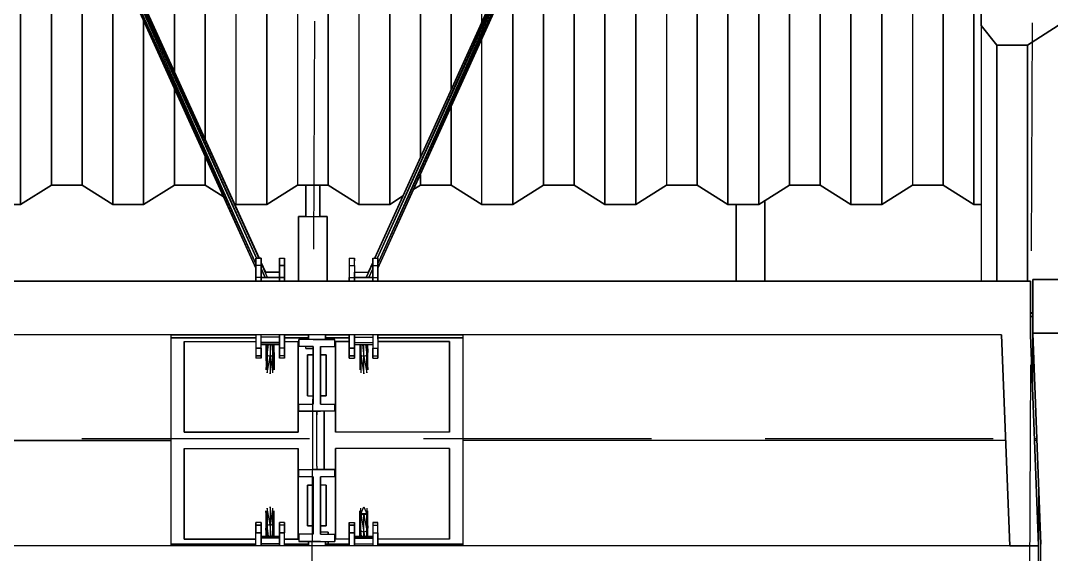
# Model space of a CAD drawing. Header units: millimetres. Extents: x -4997 to -4876, y -8737 to -8661.
# Drawn here: x -4928.97 to -4926.097, y -8701.346 to -8699.859 of the extents above; entities that cross this region are included whole.
import ezdxf

# ---------------------------------------------------------------- set-up
doc = ezdxf.new("R2010")
doc.units = ezdxf.units.MM
doc.header["$LTSCALE"] = 0.1
doc.linetypes.add('HIDDEN', pattern=[9.525, 6.35, -3.175])
for name, color, linetype in [('cobertura nova', 4, 'Continuous'), ('hachuras cobertura', 251, 'Continuous'), ('imagem', 7, 'Continuous'), ('layout cobertura', 251, 'Continuous')]:
    doc.layers.add(name, color=color, linetype=linetype)
picture_1 = doc.add_image_def('image1.jpg', size_in_pixel=(1920, 1080))

msp = doc.modelspace()

# ---------------------------------------------------------------- linework, layer by layer
at = {"layer": 'cobertura nova'}
for p, q in [((-4928.9194, -8699.2173), (-4928.3143, -8700.5496)), ((-4928.9137, -8699.2173), (-4928.3143, -8700.5491)), ((-4928.9136, -8699.2173), (-4928.3143, -8700.5377)), ((-4928.9048, -8699.2173), (-4928.3143, -8700.5367)), ((-4928.313, -8700.5211), (-4928.9046, -8699.2173)), ((-4928.8978, -8699.2173), (-4928.3126, -8700.5211)), ((-4928.3059, -8700.5211), (-4928.8977, -8699.2173)), ((-4928.3059, -8700.5211), (-4928.8969, -8699.2173)), ((-4928.3047, -8700.5211), (-4928.8969, -8699.2173)), ((-4927.3916, -8699.2173), (-4927.9838, -8700.5211)), ((-4927.3916, -8699.2173), (-4927.9827, -8700.5211)), ((-4927.9826, -8700.5211), (-4927.3908, -8699.2173)), ((-4927.3907, -8699.2173), (-4927.976, -8700.5211)), ((-4927.9756, -8700.5211), (-4927.3839, -8699.2173)), ((-4927.9743, -8700.5367), (-4927.3838, -8699.2173)), ((-4927.9743, -8700.5377), (-4927.3749, -8699.2173)), ((-4927.9743, -8700.5491), (-4927.3748, -8699.2173)), ((-4927.9743, -8700.5496), (-4927.3691, -8699.2173)), ((-4926.2926, -8699.8033), (-4926.2927, -8699.873)), ((-4926.2927, -8699.873), (-4926.2926, -8699.8034)), ((-4926.2493, -8699.9274), (-4926.2927, -8699.873)), ((-4926.2927, -8699.873), (-4926.2927, -8700.5846)), ((-4926.2927, -8699.873), (-4926.2493, -8699.9274)), ((-4926.0778, -8699.873), (-4926.1635, -8699.9274)), ((-4926.1635, -8699.9274), (-4926.0778, -8699.873)), ((-4926.1635, -8699.9274), (-4926.2493, -8699.9274)), ((-4926.2493, -8699.9274), (-4926.2493, -8699.9274)), ((-4926.2493, -8699.9274), (-4926.1635, -8699.9274)), ((-4926.1635, -8699.9274), (-4926.1635, -8699.9274)), ((-4928.4558, -8700.2381), (-4928.4558, -8700.3177)), ((-4927.8558, -8700.2887), (-4927.8558, -8700.3177)), ((-4928.9701, -8700.371), (-4928.8843, -8700.3177)), ((-4928.8843, -8700.3177), (-4928.9701, -8700.371)), ((-4928.8843, -8700.3177), (-4928.7986, -8700.3177)), ((-4928.8843, -8700.3177), (-4928.8843, -8700.3177)), ((-4928.7986, -8700.3177), (-4928.8843, -8700.3177)), ((-4928.7986, -8700.3177), (-4928.7129, -8700.371)), ((-4928.7986, -8700.3177), (-4928.7986, -8700.3177)), ((-4928.7129, -8700.371), (-4928.7986, -8700.3177)), ((-4928.6272, -8700.371), (-4928.5415, -8700.3177)), ((-4928.5415, -8700.3177), (-4928.6272, -8700.371)), ((-4928.5415, -8700.3177), (-4928.4558, -8700.3177)), ((-4928.5415, -8700.3177), (-4928.5415, -8700.3177)), ((-4928.4558, -8700.3177), (-4928.5415, -8700.3177)), ((-4928.4558, -8700.3177), (-4928.4054, -8700.349)), ((-4928.4558, -8700.3177), (-4928.4558, -8700.3177)), ((-4928.4054, -8700.349), (-4928.4558, -8700.3177)), ((-4928.2843, -8700.371), (-4928.1986, -8700.3177)), ((-4928.1986, -8700.3177), (-4928.2843, -8700.371)), ((-4928.1986, -8700.3177), (-4928.1129, -8700.3177)), ((-4928.1129, -8700.3177), (-4928.1986, -8700.3177)), ((-4928.1755, -8700.4046), (-4928.1755, -8700.3177)), ((-4928.1755, -8700.3177), (-4928.1755, -8700.4046)), ((-4928.136, -8700.4046), (-4928.136, -8700.3177)), ((-4928.136, -8700.3177), (-4928.136, -8700.4046)), ((-4928.136, -8700.4046), (-4928.136, -8700.3177)), ((-4928.1129, -8700.3177), (-4928.0272, -8700.371)), ((-4928.1129, -8700.3177), (-4928.1129, -8700.3177)), ((-4928.0272, -8700.371), (-4928.1129, -8700.3177)), ((-4927.8741, -8700.329), (-4927.8558, -8700.3177)), ((-4927.8558, -8700.3177), (-4927.8741, -8700.3291)), ((-4927.8558, -8700.3177), (-4927.7701, -8700.3177)), ((-4927.8558, -8700.3177), (-4927.8558, -8700.3177)), ((-4927.7701, -8700.3177), (-4927.8558, -8700.3177)), ((-4927.7701, -8700.3177), (-4927.6843, -8700.371)), ((-4927.7701, -8700.3177), (-4927.7701, -8700.3177)), ((-4927.6843, -8700.371), (-4927.7701, -8700.3177)), ((-4927.5986, -8700.371), (-4927.5129, -8700.3177)), ((-4927.5129, -8700.3177), (-4927.5986, -8700.371)), ((-4927.5129, -8700.3177), (-4927.4272, -8700.3177)), ((-4927.5129, -8700.3177), (-4927.5129, -8700.3177)), ((-4927.4272, -8700.3177), (-4927.5129, -8700.3177)), ((-4927.4272, -8700.3177), (-4927.3415, -8700.371)), ((-4927.4272, -8700.3177), (-4927.4272, -8700.3177)), ((-4927.3415, -8700.371), (-4927.4272, -8700.3177)), ((-4927.2558, -8700.371), (-4927.17, -8700.3177)), ((-4927.17, -8700.3177), (-4927.2558, -8700.371)), ((-4927.17, -8700.3177), (-4927.0843, -8700.3177)), ((-4927.0843, -8700.3177), (-4927.17, -8700.3177)), ((-4927.0843, -8700.3177), (-4926.9986, -8700.371)), ((-4927.0843, -8700.3177), (-4927.0843, -8700.3177)), ((-4926.9986, -8700.371), (-4927.0843, -8700.3177)), ((-4926.9129, -8700.371), (-4926.8272, -8700.3177)), ((-4926.8272, -8700.3177), (-4926.9129, -8700.371)), ((-4926.8272, -8700.3177), (-4926.7415, -8700.3177)), ((-4926.8272, -8700.3177), (-4926.8272, -8700.3177)), ((-4926.7415, -8700.3177), (-4926.8272, -8700.3177)), ((-4926.7415, -8700.3177), (-4926.6558, -8700.371)), ((-4926.7415, -8700.3177), (-4926.7415, -8700.3177)), ((-4926.6558, -8700.371), (-4926.7415, -8700.3177)), ((-4926.57, -8700.371), (-4926.4843, -8700.3177)), ((-4926.4843, -8700.3177), (-4926.57, -8700.371)), ((-4926.4843, -8700.3177), (-4926.3986, -8700.3177)), ((-4926.3986, -8700.3177), (-4926.4843, -8700.3177)), ((-4926.3986, -8700.3177), (-4926.3129, -8700.371)), ((-4926.3986, -8700.3177), (-4926.3986, -8700.3177)), ((-4926.3129, -8700.371), (-4926.3986, -8700.3177)), ((-4927.9415, -8700.371), (-4927.9054, -8700.3485)), ((-4927.9054, -8700.3485), (-4927.9415, -8700.371)), ((-4926.8958, -8700.3603), (-4926.8958, -8700.5846)), ((-4926.8958, -8700.5846), (-4926.8958, -8700.3603)), ((-4929.0558, -8700.371), (-4928.9701, -8700.371)), ((-4928.9701, -8700.371), (-4929.0558, -8700.371)), ((-4928.9701, -8700.371), (-4928.9701, -8700.371)), ((-4928.7129, -8700.371), (-4928.6272, -8700.371)), ((-4928.7129, -8700.371), (-4928.7129, -8700.371)), ((-4928.6272, -8700.371), (-4928.7129, -8700.371)), ((-4928.6272, -8700.371), (-4928.6272, -8700.371)), ((-4928.3741, -8700.3685), (-4928.3701, -8700.371)), ((-4928.3701, -8700.371), (-4928.3741, -8700.3685)), ((-4928.3701, -8700.371), (-4928.2843, -8700.371)), ((-4928.2843, -8700.371), (-4928.3701, -8700.371)), ((-4928.2843, -8700.371), (-4928.2843, -8700.371)), ((-4928.0272, -8700.371), (-4927.9415, -8700.371)), ((-4927.9415, -8700.371), (-4928.0272, -8700.371)), ((-4927.9415, -8700.371), (-4927.9415, -8700.371)), ((-4927.6843, -8700.371), (-4927.5986, -8700.371)), ((-4927.5986, -8700.371), (-4927.6843, -8700.371)), ((-4927.5986, -8700.371), (-4927.5986, -8700.371)), ((-4927.3415, -8700.371), (-4927.2558, -8700.371)), ((-4927.3415, -8700.371), (-4927.3415, -8700.371)), ((-4927.2558, -8700.371), (-4927.3415, -8700.371)), ((-4927.2558, -8700.371), (-4927.2558, -8700.371)), ((-4926.9986, -8700.371), (-4926.9129, -8700.371)), ((-4926.9986, -8700.371), (-4926.9986, -8700.371)), ((-4926.9129, -8700.371), (-4926.9986, -8700.371)), ((-4926.9758, -8700.5846), (-4926.9758, -8700.371)), ((-4926.9758, -8700.371), (-4926.9758, -8700.5846)), ((-4926.9129, -8700.371), (-4926.9129, -8700.371)), ((-4926.6558, -8700.371), (-4926.57, -8700.371)), ((-4926.6558, -8700.371), (-4926.6558, -8700.371)), ((-4926.57, -8700.371), (-4926.6558, -8700.371)), ((-4926.57, -8700.371), (-4926.57, -8700.371)), ((-4926.3129, -8700.371), (-4926.2927, -8700.371)), ((-4926.3129, -8700.371), (-4926.3129, -8700.371)), ((-4926.2927, -8700.371), (-4926.3129, -8700.371)), ((-4928.1958, -8700.5846), (-4928.1958, -8700.4046)), ((-4928.1958, -8700.4046), (-4928.1158, -8700.4046)), ((-4928.1755, -8700.4046), (-4928.1958, -8700.4046)), ((-4928.1958, -8700.5846), (-4928.1958, -8700.4046)), ((-4928.1958, -8700.4046), (-4928.1958, -8700.5846)), ((-4928.1158, -8700.4046), (-4928.136, -8700.4046)), ((-4928.1158, -8700.4046), (-4928.1158, -8700.5846)), ((-4928.1158, -8700.4046), (-4928.1158, -8700.5846)), ((-4928.1158, -8700.5846), (-4928.1158, -8700.4046)), ((-4928.3143, -8700.5211), (-4928.3143, -8700.5412)), ((-4928.3143, -8700.5412), (-4928.3143, -8700.5211)), ((-4928.3143, -8700.5211), (-4928.2998, -8700.5211)), ((-4928.2998, -8700.5211), (-4928.3143, -8700.5211)), ((-4928.2998, -8700.5211), (-4928.2998, -8700.5412)), ((-4928.2998, -8700.5412), (-4928.2998, -8700.5211)), ((-4928.2871, -8700.5599), (-4928.2998, -8700.5319)), ((-4928.2817, -8700.5744), (-4928.2998, -8700.5344)), ((-4928.2817, -8700.5744), (-4928.2998, -8700.5345)), ((-4928.2487, -8700.5211), (-4928.2487, -8700.5412)), ((-4928.2487, -8700.5211), (-4928.2343, -8700.5211)), ((-4928.2487, -8700.5412), (-4928.2487, -8700.5211)), ((-4928.2343, -8700.5211), (-4928.2343, -8700.5412)), ((-4928.2343, -8700.5279), (-4928.2343, -8700.5211)), ((-4928.2343, -8700.5412), (-4928.2343, -8700.5211)), ((-4928.0543, -8700.5211), (-4928.0543, -8700.5412)), ((-4928.0543, -8700.5211), (-4928.0398, -8700.5211)), ((-4928.0398, -8700.5412), (-4928.0398, -8700.5211)), ((-4928.0398, -8700.5211), (-4928.0398, -8700.5279)), ((-4927.9887, -8700.5344), (-4928.0068, -8700.5744)), ((-4928.0068, -8700.5744), (-4927.9887, -8700.5345)), ((-4927.9887, -8700.5319), (-4928.0014, -8700.5599)), ((-4927.9887, -8700.5211), (-4927.9887, -8700.5412)), ((-4927.9887, -8700.5211), (-4927.9743, -8700.5211)), ((-4927.9887, -8700.5412), (-4927.9887, -8700.5211)), ((-4927.9743, -8700.5412), (-4927.9743, -8700.5211)), ((-4927.9743, -8700.5211), (-4927.9743, -8700.5412)), ((-4928.3143, -8700.5412), (-4928.3143, -8700.5745)), ((-4928.2998, -8700.5412), (-4928.3143, -8700.5412)), ((-4928.3143, -8700.5745), (-4928.3143, -8700.5412)), ((-4928.3143, -8700.5496), (-4928.3143, -8700.5846)), ((-4928.3143, -8700.5846), (-4928.3143, -8700.5496)), ((-4928.2998, -8700.5412), (-4928.2998, -8700.5745)), ((-4928.2998, -8700.5745), (-4928.2998, -8700.5412)), ((-4928.2998, -8700.5495), (-4928.2887, -8700.5744)), ((-4928.2888, -8700.5744), (-4928.2998, -8700.5501)), ((-4928.2998, -8700.5744), (-4928.2998, -8700.5599)), ((-4928.2487, -8700.5599), (-4928.2883, -8700.5599)), ((-4928.2883, -8700.5599), (-4928.2487, -8700.5599)), ((-4928.2487, -8700.5412), (-4928.2487, -8700.5745)), ((-4928.2487, -8700.5412), (-4928.2487, -8700.5412)), ((-4928.2487, -8700.5412), (-4928.2343, -8700.5412)), ((-4928.2487, -8700.5745), (-4928.2487, -8700.5412)), ((-4928.2343, -8700.5412), (-4928.2487, -8700.5412)), ((-4928.2343, -8700.5412), (-4928.2343, -8700.5412)), ((-4928.2343, -8700.5412), (-4928.2343, -8700.5745)), ((-4928.2343, -8700.5745), (-4928.2343, -8700.5412)), ((-4928.0543, -8700.5412), (-4928.0398, -8700.5412)), ((-4928.0543, -8700.5412), (-4928.0543, -8700.5745)), ((-4928.0543, -8700.5494), (-4928.0543, -8700.5846)), ((-4928.0398, -8700.5412), (-4928.0398, -8700.5745)), ((-4928.0398, -8700.5599), (-4928.0003, -8700.5599)), ((-4928.0398, -8700.5744), (-4928.0398, -8700.5599)), ((-4927.9887, -8700.5495), (-4927.9999, -8700.5744)), ((-4927.9997, -8700.5744), (-4927.9887, -8700.5501)), ((-4927.9887, -8700.5412), (-4927.9887, -8700.5745)), ((-4927.9887, -8700.5412), (-4927.9743, -8700.5412)), ((-4927.9887, -8700.5745), (-4927.9887, -8700.5412)), ((-4927.9743, -8700.5412), (-4927.9743, -8700.5745)), ((-4927.9743, -8700.5745), (-4927.9743, -8700.5412)), ((-4927.9743, -8700.5496), (-4927.9743, -8700.5846)), ((-4926.2358, -8700.5846), (-4930.0758, -8700.5846)), ((-4926.2358, -8700.5846), (-4930.0758, -8700.5846)), ((-4930.0758, -8700.5846), (-4926.2358, -8700.5846)), ((-4928.3143, -8700.5846), (-4929.994, -8700.5845)), ((-4929.994, -8700.5845), (-4928.3143, -8700.5846)), ((-4928.3143, -8700.5846), (-4929.994, -8700.5846)), ((-4929.994, -8700.5846), (-4928.3143, -8700.5846)), ((-4929.3358, -8700.5846), (-4928.3143, -8700.5846)), ((-4928.3143, -8700.5846), (-4929.3358, -8700.5846)), ((-4929.3358, -8700.5846), (-4928.3143, -8700.5846)), ((-4928.3143, -8700.5745), (-4928.3143, -8700.5846)), ((-4928.2998, -8700.5745), (-4928.3143, -8700.5745)), ((-4928.3143, -8700.5846), (-4928.3143, -8700.5745)), ((-4928.2998, -8700.5744), (-4928.2487, -8700.5744)), ((-4928.2487, -8700.5744), (-4928.2998, -8700.5744)), ((-4928.2998, -8700.5846), (-4928.2998, -8700.5745)), ((-4928.2998, -8700.5745), (-4928.2998, -8700.5846)), ((-4928.2998, -8700.5846), (-4928.2998, -8700.5745)), ((-4928.2998, -8700.5812), (-4928.2998, -8700.5812)), ((-4928.2998, -8700.5814), (-4928.2998, -8700.5814)), ((-4928.2976, -8700.5744), (-4928.2976, -8700.5744)), ((-4928.2974, -8700.5744), (-4928.2974, -8700.5744)), ((-4928.2806, -8700.5744), (-4928.2806, -8700.5744)), ((-4928.2487, -8700.5743), (-4928.2487, -8700.5744)), ((-4928.2487, -8700.5745), (-4928.2487, -8700.5745)), ((-4928.2487, -8700.5745), (-4928.2487, -8700.5846)), ((-4928.2487, -8700.5745), (-4928.2487, -8700.5745)), ((-4928.2487, -8700.5745), (-4928.2343, -8700.5745)), ((-4928.2487, -8700.5846), (-4928.2487, -8700.5745)), ((-4928.2343, -8700.5745), (-4928.2487, -8700.5745)), ((-4928.2487, -8700.5745), (-4928.2487, -8700.5745)), ((-4928.2487, -8700.5745), (-4928.2487, -8700.5745)), ((-4928.2487, -8700.5745), (-4928.2487, -8700.5745)), ((-4928.2343, -8700.5745), (-4928.2343, -8700.5745)), ((-4928.2343, -8700.5745), (-4928.2343, -8700.5846)), ((-4928.2343, -8700.5846), (-4928.2343, -8700.5745)), ((-4928.2343, -8700.5846), (-4928.2343, -8700.5745)), ((-4928.2343, -8700.5846), (-4928.0543, -8700.5846)), ((-4928.0543, -8700.5846), (-4928.2343, -8700.5846)), ((-4928.0543, -8700.5846), (-4928.2343, -8700.5846)), ((-4928.2343, -8700.5846), (-4928.0543, -8700.5846)), ((-4928.0543, -8700.5846), (-4928.2343, -8700.5846)), ((-4928.2343, -8700.5846), (-4928.0543, -8700.5846)), ((-4928.2343, -8700.5846), (-4928.1958, -8700.5846)), ((-4928.0543, -8700.5745), (-4928.0398, -8700.5745)), ((-4928.0543, -8700.5846), (-4928.0543, -8700.5745)), ((-4928.0543, -8700.5745), (-4928.0543, -8700.5846)), ((-4927.9887, -8700.5744), (-4928.0398, -8700.5744)), ((-4928.0398, -8700.5744), (-4927.9887, -8700.5744)), ((-4928.0398, -8700.5745), (-4928.0398, -8700.5846)), ((-4928.0398, -8700.5846), (-4928.0398, -8700.5745)), ((-4928.0398, -8700.5846), (-4928.0398, -8700.5745)), ((-4927.9887, -8700.5745), (-4927.9887, -8700.5846)), ((-4927.9887, -8700.5745), (-4927.9743, -8700.5745)), ((-4927.9887, -8700.5846), (-4927.9887, -8700.5745)), ((-4927.9887, -8700.5745), (-4927.9887, -8700.5846)), ((-4927.9887, -8700.5812), (-4927.9887, -8700.5812)), ((-4927.9887, -8700.5814), (-4927.9887, -8700.5814)), ((-4927.9743, -8700.5745), (-4927.9743, -8700.5846)), ((-4927.9743, -8700.5846), (-4927.9743, -8700.5745)), ((-4927.9743, -8700.5846), (-4927.9743, -8700.5745)), ((-4927.9743, -8700.5846), (-4926.9758, -8700.5846)), ((-4926.9758, -8700.5846), (-4927.9743, -8700.5846)), ((-4926.2927, -8700.5846), (-4927.9743, -8700.5846)), ((-4927.9743, -8700.5846), (-4926.2927, -8700.5846)), ((-4926.2927, -8700.5846), (-4927.9743, -8700.5846)), ((-4927.9743, -8700.5846), (-4926.2927, -8700.5846)), ((-4926.8958, -8700.5846), (-4926.2927, -8700.5846)), ((-4926.8958, -8700.5846), (-4926.2927, -8700.5846)), ((-4926.8958, -8700.5846), (-4926.2927, -8700.5846)), ((-4926.2493, -8700.5846), (-4926.2493, -8700.5846)), ((-4926.2493, -8700.5846), (-4926.2493, -8700.5846)), ((-4926.2493, -8700.5846), (-4926.2493, -8700.5846)), ((-4926.2493, -8700.5846), (-4926.2493, -8700.5846)), ((-4926.2358, -8700.5846), (-4926.1558, -8700.5846)), ((-4926.1558, -8700.5846), (-4926.2358, -8700.5846)), ((-4926.1558, -8700.5846), (-4926.1558, -8700.6831)), ((-4926.1558, -8700.6831), (-4926.1558, -8700.5846)), ((-4926.1558, -8700.5846), (-4926.1558, -8700.7346)), ((-4926.1558, -8700.5846), (-4926.1558, -8700.7346)), ((-4926.1558, -8700.7346), (-4926.1558, -8700.5846)), ((-4926.1492, -8700.7299), (-4926.1492, -8700.5799)), ((-4926.1492, -8700.5799), (-4926.0692, -8700.5799)), ((-4926.1492, -8700.7299), (-4926.1492, -8700.5799)), ((-4926.1492, -8700.5799), (-4926.1492, -8700.7299)), ((-4926.0692, -8700.58), (-4926.1492, -8700.58)), ((-4926.1558, -8700.6755), (-4926.1492, -8700.6713)), ((-4926.1492, -8700.6713), (-4926.1558, -8700.6755)), ((-4926.1558, -8700.6755), (-4926.1558, -8700.6831)), ((-4926.1558, -8700.6831), (-4926.1558, -8700.6755)), ((-4926.1558, -8700.6831), (-4926.1492, -8700.6831)), ((-4926.1492, -8700.6831), (-4926.1558, -8700.6831)), ((-4926.2358, -8700.7346), (-4930.0758, -8700.7346)), ((-4928.5514, -8700.7346), (-4928.3143, -8700.7346)), ((-4928.3143, -8700.7346), (-4928.5514, -8700.7346)), ((-4928.5514, -8700.7346), (-4928.3143, -8700.7346)), ((-4928.5514, -8700.7346), (-4928.5514, -8701.0285)), ((-4928.3143, -8700.7346), (-4928.3143, -8700.7714)), ((-4928.2998, -8700.7405), (-4928.2998, -8700.7346)), ((-4928.2998, -8700.7714), (-4928.2998, -8700.7346)), ((-4928.2487, -8700.7346), (-4928.2487, -8700.7714)), ((-4928.2487, -8700.7714), (-4928.2487, -8700.7346)), ((-4928.2343, -8700.7346), (-4928.2343, -8700.7462)), ((-4928.2343, -8700.7346), (-4928.2343, -8700.7714)), ((-4928.2343, -8700.7714), (-4928.2343, -8700.7346)), ((-4928.2343, -8700.7346), (-4928.1678, -8700.7346)), ((-4928.1958, -8700.7346), (-4928.2343, -8700.7346)), ((-4928.2343, -8700.7346), (-4928.1958, -8700.7346)), ((-4928.1678, -8700.7472), (-4928.1678, -8700.7346)), ((-4928.1678, -8700.7346), (-4928.1678, -8700.7472)), ((-4928.1678, -8700.7472), (-4928.1678, -8700.7346)), ((-4928.1678, -8700.7346), (-4928.1678, -8700.7472)), ((-4928.1208, -8700.7346), (-4928.0543, -8700.7346)), ((-4928.1208, -8700.7346), (-4928.1208, -8700.7472)), ((-4928.1208, -8700.7472), (-4928.1208, -8700.7346)), ((-4928.0543, -8700.7714), (-4928.0543, -8700.7346)), ((-4928.0543, -8700.7346), (-4928.0543, -8700.7714)), ((-4928.0398, -8700.7346), (-4928.0398, -8700.7714)), ((-4928.0398, -8700.7714), (-4928.0398, -8700.7346)), ((-4928.0398, -8700.7405), (-4928.0398, -8700.7346)), ((-4927.9887, -8700.7346), (-4927.9887, -8700.7714)), ((-4927.9743, -8700.7462), (-4927.9743, -8700.7346)), ((-4927.9743, -8700.7346), (-4927.9743, -8700.7714)), ((-4927.9743, -8700.7346), (-4927.9743, -8700.7462)), ((-4927.9743, -8700.7346), (-4927.7371, -8700.7346)), ((-4927.7371, -8701.0285), (-4927.7371, -8700.7346)), ((-4926.2358, -8700.7346), (-4926.2128, -8701.3225)), ((-4926.2128, -8701.3225), (-4926.2358, -8700.7346)), ((-4926.1328, -8701.3225), (-4926.1558, -8700.7346)), ((-4926.1558, -8700.7346), (-4926.1328, -8701.3225)), ((-4926.0692, -8700.7299), (-4926.1492, -8700.7299)), ((-4926.1492, -8700.7299), (-4926.1492, -8700.7299)), ((-4926.1492, -8700.7299), (-4926.0692, -8700.7299)), ((-4926.1492, -8700.7299), (-4926.1262, -8701.3178)), ((-4926.1262, -8701.3178), (-4926.1492, -8700.7299)), ((-4926.1492, -8700.7299), (-4926.0692, -8700.7299)), ((-4926.1492, -8700.9035), (-4926.1492, -8700.7299)), ((-4928.5514, -8700.7427), (-4928.3143, -8700.7427)), ((-4928.3143, -8700.7427), (-4928.5514, -8700.7427)), ((-4928.5142, -8701.0057), (-4928.5142, -8700.7532)), ((-4928.5142, -8700.7532), (-4928.3143, -8700.7533)), ((-4928.5142, -8701.0057), (-4928.5142, -8700.7532)), ((-4928.5142, -8700.7532), (-4928.5142, -8701.0057)), ((-4928.2487, -8700.7405), (-4928.2998, -8700.7405)), ((-4928.2487, -8700.756), (-4928.2998, -8700.756)), ((-4928.2998, -8700.756), (-4928.2487, -8700.756)), ((-4928.2998, -8700.7609), (-4928.2487, -8700.7609)), ((-4928.2487, -8700.7609), (-4928.2998, -8700.7609)), ((-4928.2863, -8700.7609), (-4928.2863, -8700.7839)), ((-4928.283, -8700.7609), (-4928.283, -8700.7914)), ((-4928.283, -8700.7914), (-4928.2795, -8700.7609)), ((-4928.275, -8700.7609), (-4928.275, -8700.7945)), ((-4928.275, -8700.7945), (-4928.2715, -8700.7609)), ((-4928.2671, -8700.7914), (-4928.2671, -8700.7609)), ((-4928.2638, -8700.7839), (-4928.2638, -8700.7609)), ((-4928.2343, -8700.7427), (-4928.1678, -8700.7427)), ((-4928.1678, -8700.7427), (-4928.2343, -8700.7427)), ((-4928.2343, -8700.7533), (-4928.1962, -8700.7533)), ((-4928.1962, -8700.7533), (-4928.1962, -8701.0057)), ((-4928.1962, -8700.7533), (-4928.1962, -8701.0057)), ((-4928.1962, -8701.0057), (-4928.1962, -8700.7533)), ((-4928.1943, -8700.7472), (-4928.1943, -8700.7672)), ((-4928.1543, -8700.7472), (-4928.1943, -8700.7472)), ((-4928.1943, -8700.7672), (-4928.1943, -8700.7472)), ((-4928.1755, -8700.7472), (-4928.1755, -8700.7427)), ((-4928.1678, -8700.7472), (-4928.1678, -8700.7472)), ((-4928.1343, -8700.7472), (-4928.1543, -8700.7472)), ((-4928.1543, -8700.7472), (-4928.1343, -8700.7472)), ((-4928.1208, -8700.7472), (-4928.1443, -8700.7472)), ((-4928.136, -8700.7472), (-4928.136, -8700.7472)), ((-4928.136, -8700.7472), (-4928.136, -8700.7472)), ((-4928.0943, -8700.7472), (-4928.1343, -8700.7472)), ((-4928.0943, -8700.7472), (-4928.1343, -8700.7472)), ((-4928.1343, -8700.7472), (-4928.0943, -8700.7472)), ((-4928.1208, -8700.7427), (-4928.0543, -8700.7427)), ((-4928.0543, -8700.7427), (-4928.1208, -8700.7427)), ((-4928.1208, -8700.7472), (-4928.0943, -8700.7472)), ((-4928.0943, -8700.7672), (-4928.0943, -8700.7472)), ((-4928.0943, -8700.7672), (-4928.0943, -8700.7472)), ((-4928.0924, -8700.7533), (-4928.0543, -8700.7533)), ((-4928.0543, -8700.7533), (-4928.0924, -8700.7533)), ((-4928.0924, -8701.0057), (-4928.0924, -8700.7533)), ((-4928.0924, -8701.0057), (-4928.0924, -8700.7533)), ((-4928.0924, -8700.7533), (-4928.0924, -8701.0057)), ((-4928.0924, -8700.7533), (-4928.0924, -8701.0057)), ((-4928.0398, -8700.7405), (-4927.9887, -8700.7405)), ((-4928.0398, -8700.756), (-4927.9887, -8700.756)), ((-4928.0398, -8700.7609), (-4928.0398, -8700.7795)), ((-4928.0398, -8700.7609), (-4927.9887, -8700.7609)), ((-4928.0248, -8700.7609), (-4928.0248, -8700.7839)), ((-4928.0215, -8700.7609), (-4928.0215, -8700.7914)), ((-4928.017, -8700.7609), (-4928.0135, -8700.7945)), ((-4928.0135, -8700.7945), (-4928.0135, -8700.7609)), ((-4928.009, -8700.7609), (-4928.0056, -8700.7914)), ((-4928.0056, -8700.7914), (-4928.0056, -8700.7609)), ((-4928.0034, -8700.7609), (-4928.0023, -8700.7839)), ((-4928.0023, -8700.7839), (-4928.0023, -8700.7609)), ((-4927.9743, -8700.7427), (-4927.7371, -8700.7427)), ((-4927.7371, -8700.7427), (-4927.9743, -8700.7427)), ((-4927.9743, -8700.7462), (-4927.9743, -8700.7795)), ((-4927.9743, -8700.7533), (-4927.7744, -8700.7533)), ((-4927.7744, -8700.7533), (-4927.9743, -8700.7533)), ((-4927.7744, -8700.7533), (-4927.7744, -8701.0057)), ((-4927.7744, -8701.0057), (-4927.7744, -8700.7533)), ((-4927.7744, -8700.7533), (-4927.7744, -8701.0057)), ((-4928.3143, -8700.7714), (-4928.3143, -8700.7928)), ((-4928.2998, -8700.7714), (-4928.3143, -8700.7714)), ((-4928.3143, -8700.7714), (-4928.2998, -8700.7714)), ((-4928.3143, -8700.7928), (-4928.3143, -8700.7996)), ((-4928.2998, -8700.7928), (-4928.3143, -8700.7928)), ((-4928.3143, -8700.7928), (-4928.2998, -8700.7928)), ((-4928.2998, -8700.7928), (-4928.2998, -8700.7714)), ((-4928.2998, -8700.7714), (-4928.2998, -8700.7714)), ((-4928.2998, -8700.7714), (-4928.2998, -8700.7928)), ((-4928.2998, -8700.7996), (-4928.2998, -8700.7928)), ((-4928.2998, -8700.7928), (-4928.2998, -8700.7996)), ((-4928.2863, -8700.7839), (-4928.283, -8700.7914)), ((-4928.2863, -8700.7839), (-4928.2862, -8700.8321)), ((-4928.2862, -8700.8321), (-4928.283, -8700.7914)), ((-4928.283, -8700.7914), (-4928.275, -8700.7945)), ((-4928.283, -8700.7914), (-4928.283, -8700.8399)), ((-4928.283, -8700.8399), (-4928.275, -8700.7945)), ((-4928.275, -8700.7945), (-4928.2671, -8700.7914)), ((-4928.275, -8700.8431), (-4928.2671, -8700.7914)), ((-4928.275, -8700.7945), (-4928.275, -8700.8431)), ((-4928.2671, -8700.7914), (-4928.2638, -8700.7839)), ((-4928.2671, -8700.8399), (-4928.2638, -8700.7839)), ((-4928.2671, -8700.8399), (-4928.2671, -8700.7914)), ((-4928.2638, -8700.7839), (-4928.2638, -8700.8321)), ((-4928.2487, -8700.7714), (-4928.2487, -8700.7928)), ((-4928.2343, -8700.7714), (-4928.2487, -8700.7714)), ((-4928.2487, -8700.7928), (-4928.2487, -8700.7714)), ((-4928.2487, -8700.7928), (-4928.2487, -8700.7996)), ((-4928.2343, -8700.7928), (-4928.2487, -8700.7928)), ((-4928.2487, -8700.7996), (-4928.2487, -8700.7928)), ((-4928.2343, -8700.7714), (-4928.2343, -8700.7928)), ((-4928.2343, -8700.7928), (-4928.2343, -8700.7714)), ((-4928.2343, -8700.7928), (-4928.2343, -8700.7996)), ((-4928.2343, -8700.7996), (-4928.2343, -8700.7928)), ((-4928.1962, -8700.7667), (-4928.1943, -8700.7667)), ((-4928.1543, -8700.7672), (-4928.1943, -8700.7672)), ((-4928.1755, -8700.7729), (-4928.1755, -8700.7672)), ((-4928.1755, -8700.7729), (-4928.1543, -8700.7729)), ((-4928.1543, -8700.7729), (-4928.1755, -8700.7729)), ((-4928.1543, -8700.7902), (-4928.1701, -8700.7902)), ((-4928.1701, -8700.7902), (-4928.1543, -8700.7902)), ((-4928.1701, -8700.9041), (-4928.1701, -8700.7902)), ((-4928.1701, -8700.9041), (-4928.1701, -8700.7902)), ((-4928.1701, -8700.7902), (-4928.1701, -8700.9041)), ((-4928.1543, -8700.9272), (-4928.1543, -8700.7672)), ((-4928.1543, -8700.7672), (-4928.1543, -8700.9272)), ((-4928.1343, -8700.7672), (-4928.0943, -8700.7672)), ((-4928.1343, -8700.7672), (-4928.1343, -8700.9272)), ((-4928.1343, -8700.9272), (-4928.1343, -8700.7672)), ((-4928.1184, -8700.7902), (-4928.1343, -8700.7902)), ((-4928.1343, -8700.7902), (-4928.1184, -8700.7902)), ((-4928.1184, -8700.7902), (-4928.1184, -8700.7902)), ((-4928.1184, -8700.7902), (-4928.1184, -8700.9041)), ((-4928.1184, -8700.9041), (-4928.1184, -8700.7902)), ((-4928.1184, -8700.7902), (-4928.1184, -8700.9041)), ((-4928.1184, -8700.9041), (-4928.1184, -8700.7902)), ((-4928.0943, -8700.7667), (-4928.0924, -8700.7667)), ((-4928.0398, -8700.7714), (-4928.0543, -8700.7714)), ((-4928.0543, -8700.7714), (-4928.0543, -8700.7928)), ((-4928.0543, -8700.7714), (-4928.0398, -8700.7714)), ((-4928.0543, -8700.7928), (-4928.0543, -8700.7714)), ((-4928.0543, -8700.7928), (-4928.0543, -8700.7928)), ((-4928.0543, -8700.7928), (-4928.0398, -8700.7928)), ((-4928.0543, -8700.7996), (-4928.0543, -8700.7928)), ((-4928.0543, -8700.7928), (-4928.0543, -8700.7996)), ((-4928.0543, -8700.7928), (-4928.0543, -8700.7928)), ((-4928.0398, -8700.7928), (-4928.0543, -8700.7928)), ((-4928.0398, -8700.7928), (-4928.0398, -8700.7714)), ((-4928.0398, -8700.7714), (-4928.0398, -8700.7928)), ((-4928.0398, -8700.7795), (-4928.0398, -8700.7996)), ((-4928.0398, -8700.7928), (-4928.0398, -8700.7996)), ((-4928.0398, -8700.7996), (-4928.0398, -8700.7928)), ((-4928.0248, -8700.7839), (-4928.0215, -8700.7914)), ((-4928.0248, -8700.7839), (-4928.0215, -8700.8399)), ((-4928.0248, -8700.7839), (-4928.0248, -8700.8321)), ((-4928.0215, -8700.7914), (-4928.0135, -8700.7945)), ((-4928.0215, -8700.7914), (-4928.0135, -8700.8431)), ((-4928.0215, -8700.7914), (-4928.0215, -8700.8399)), ((-4928.0135, -8700.7945), (-4928.0056, -8700.7914)), ((-4928.0135, -8700.7945), (-4928.0056, -8700.8399)), ((-4928.0135, -8700.8431), (-4928.0135, -8700.7945)), ((-4928.0056, -8700.7914), (-4928.0023, -8700.7839)), ((-4928.0056, -8700.7914), (-4928.0023, -8700.8321)), ((-4928.0056, -8700.8399), (-4928.0056, -8700.7914)), ((-4928.0023, -8700.8321), (-4928.0023, -8700.7839)), ((-4927.9887, -8700.7714), (-4927.9743, -8700.7714)), ((-4927.9887, -8700.7928), (-4927.9887, -8700.7714)), ((-4927.9887, -8700.7714), (-4927.9887, -8700.7928)), ((-4927.9887, -8700.7928), (-4927.9743, -8700.7928)), ((-4927.9887, -8700.7996), (-4927.9887, -8700.7928)), ((-4927.9887, -8700.7928), (-4927.9887, -8700.7996)), ((-4927.9743, -8700.7714), (-4927.9743, -8700.7928)), ((-4927.9743, -8700.7928), (-4927.9743, -8700.7714)), ((-4927.9743, -8700.7795), (-4927.9743, -8700.7996)), ((-4927.9743, -8700.7928), (-4927.9743, -8700.7996)), ((-4927.9743, -8700.7996), (-4927.9743, -8700.7928)), ((-4928.2998, -8700.7996), (-4928.3143, -8700.7996)), ((-4928.2343, -8700.7996), (-4928.2487, -8700.7996)), ((-4928.0543, -8700.7996), (-4928.0398, -8700.7996)), ((-4927.9887, -8700.7996), (-4927.9743, -8700.7996)), ((-4928.1701, -8700.9041), (-4928.1543, -8700.9041)), ((-4928.1184, -8700.9041), (-4928.1343, -8700.9041)), ((-4928.1343, -8700.9041), (-4928.1184, -8700.9041)), ((-4928.1184, -8700.9041), (-4928.1184, -8700.9041)), ((-4928.1962, -8700.9277), (-4928.1943, -8700.9277)), ((-4928.1943, -8700.9472), (-4928.1943, -8700.9272)), ((-4928.1943, -8700.9272), (-4928.1543, -8700.9272)), ((-4928.1343, -8700.9272), (-4928.0943, -8700.9272)), ((-4928.0943, -8700.9472), (-4928.0943, -8700.9272)), ((-4928.0943, -8700.9272), (-4928.0943, -8700.9472)), ((-4928.0943, -8700.9277), (-4928.0924, -8700.9277)), ((-4928.1943, -8700.9472), (-4928.1543, -8700.9472)), ((-4928.1543, -8700.9472), (-4928.1943, -8700.9472)), ((-4928.1543, -8700.9472), (-4928.1943, -8700.9472)), ((-4928.1943, -8700.9472), (-4928.1543, -8700.9472)), ((-4928.1343, -8700.9472), (-4928.1543, -8700.9472)), ((-4928.1443, -8700.9472), (-4928.1543, -8700.9472)), ((-4928.1543, -8700.9472), (-4928.1343, -8700.9472)), ((-4928.1443, -8700.9472), (-4928.1443, -8700.9572)), ((-4928.1443, -8700.9472), (-4928.1443, -8700.9572)), ((-4928.1443, -8700.9572), (-4928.1443, -8700.9472)), ((-4928.1443, -8700.9472), (-4928.1443, -8700.9572)), ((-4928.1443, -8700.9572), (-4928.1443, -8700.9472)), ((-4928.1443, -8700.9472), (-4928.1443, -8700.9572)), ((-4928.1443, -8700.9572), (-4928.1443, -8700.9472)), ((-4928.1443, -8700.9472), (-4928.1443, -8700.9572)), ((-4928.1443, -8700.9572), (-4928.1443, -8700.9472)), ((-4928.1443, -8700.9472), (-4928.1443, -8700.9572)), ((-4928.1443, -8700.9572), (-4928.1443, -8700.9472)), ((-4928.1443, -8700.9472), (-4928.1443, -8700.9572)), ((-4928.1443, -8700.9572), (-4928.1443, -8700.9472)), ((-4928.1443, -8700.9472), (-4928.1443, -8700.9572)), ((-4928.1443, -8700.9572), (-4928.1443, -8700.9472)), ((-4928.1443, -8700.9472), (-4928.1443, -8700.9572)), ((-4928.1443, -8700.9572), (-4928.1443, -8700.9472)), ((-4928.1443, -8700.9472), (-4928.1443, -8700.9572)), ((-4928.1443, -8700.9572), (-4928.1443, -8700.9472)), ((-4928.1443, -8700.9472), (-4928.1443, -8700.9572)), ((-4928.1443, -8700.9572), (-4928.1443, -8700.9472)), ((-4928.1443, -8700.9472), (-4928.1443, -8700.9572)), ((-4928.1443, -8700.9572), (-4928.1443, -8700.9472)), ((-4928.1443, -8700.9472), (-4928.1443, -8700.9572)), ((-4928.1443, -8701.0999), (-4928.1443, -8700.9572)), ((-4928.0943, -8700.9472), (-4928.1343, -8700.9472)), ((-4928.1243, -8700.9472), (-4928.1243, -8700.9572)), ((-4928.1243, -8700.9572), (-4928.1243, -8700.9472)), ((-4928.1243, -8700.9572), (-4928.1243, -8701.0999)), ((-4928.1243, -8701.0999), (-4928.1243, -8700.9572)), ((-4928.1962, -8701.0057), (-4928.5142, -8701.0057)), ((-4928.5142, -8701.0057), (-4928.1962, -8701.0057)), ((-4927.7744, -8701.0057), (-4928.0924, -8701.0057)), ((-4927.7744, -8701.0057), (-4928.0924, -8701.0057)), ((-4926.1377, -8701.0239), (-4926.1445, -8701.0239)), ((-4930.0643, -8701.0285), (-4928.5514, -8701.0285)), ((-4928.5514, -8701.0285), (-4930.0643, -8701.0285)), ((-4928.5514, -8701.0285), (-4928.5514, -8701.3224)), ((-4928.5142, -8701.3038), (-4928.5142, -8701.0513)), ((-4928.5142, -8701.0513), (-4928.5142, -8701.3038)), ((-4928.5142, -8701.3038), (-4928.5142, -8701.0513)), ((-4928.5142, -8701.0513), (-4928.1962, -8701.0513)), ((-4928.1962, -8701.0513), (-4928.1962, -8701.3038)), ((-4928.1962, -8701.0513), (-4928.1962, -8701.3038)), ((-4928.1962, -8701.3038), (-4928.1962, -8701.0513)), ((-4928.1962, -8701.3038), (-4928.1962, -8701.0513)), ((-4927.7744, -8701.0513), (-4928.0924, -8701.0513)), ((-4928.0924, -8701.3038), (-4928.0924, -8701.0513)), ((-4928.0924, -8701.3038), (-4928.0924, -8701.0513)), ((-4928.0924, -8701.0513), (-4928.0924, -8701.3038)), ((-4927.7744, -8701.0513), (-4927.7744, -8701.3038)), ((-4927.7744, -8701.0513), (-4927.7744, -8701.3038)), ((-4927.7744, -8701.3038), (-4927.7744, -8701.0513)), ((-4927.7744, -8701.3038), (-4927.7744, -8701.0513)), ((-4926.2243, -8701.0285), (-4927.7371, -8701.0285)), ((-4927.7371, -8701.3224), (-4927.7371, -8701.0285)), ((-4926.1375, -8701.0285), (-4926.1443, -8701.0285)), ((-4928.1943, -8701.1299), (-4928.1943, -8701.1099)), ((-4928.1943, -8701.1099), (-4928.1543, -8701.1099)), ((-4928.1543, -8701.1099), (-4928.1343, -8701.1099)), ((-4928.1543, -8701.1099), (-4928.1443, -8701.1099)), ((-4928.1343, -8701.1099), (-4928.1543, -8701.1099)), ((-4928.1443, -8701.0999), (-4928.1443, -8701.1099)), ((-4928.1343, -8701.1099), (-4928.0943, -8701.1099)), ((-4928.0943, -8701.1099), (-4928.1343, -8701.1099)), ((-4928.1243, -8701.0999), (-4928.1243, -8701.1099)), ((-4928.1243, -8701.0999), (-4928.1243, -8701.1099)), ((-4928.1243, -8701.1099), (-4928.1243, -8701.0999)), ((-4928.1243, -8701.1099), (-4928.1243, -8701.0999)), ((-4928.1243, -8701.1099), (-4928.1243, -8701.0999)), ((-4928.1243, -8701.1099), (-4928.1243, -8701.0999)), ((-4928.1243, -8701.1099), (-4928.1243, -8701.0999)), ((-4928.1243, -8701.1099), (-4928.1243, -8701.0999)), ((-4928.1243, -8701.1099), (-4928.1243, -8701.0999)), ((-4928.1243, -8701.1099), (-4928.1243, -8701.0999)), ((-4928.1243, -8701.1099), (-4928.1243, -8701.0999)), ((-4928.1243, -8701.1099), (-4928.1243, -8701.0999)), ((-4928.1243, -8701.0999), (-4928.1243, -8701.1099)), ((-4928.1243, -8701.1099), (-4928.1243, -8701.0999)), ((-4928.1243, -8701.0999), (-4928.1243, -8701.1099)), ((-4928.1243, -8701.1099), (-4928.1243, -8701.0999)), ((-4928.0943, -8701.1099), (-4928.1243, -8701.1099)), ((-4928.1243, -8701.1099), (-4928.0943, -8701.1099)), ((-4928.0943, -8701.1299), (-4928.0943, -8701.1099)), ((-4928.0943, -8701.1099), (-4928.0943, -8701.1299)), ((-4928.1962, -8701.1294), (-4928.1943, -8701.1294)), ((-4928.1943, -8701.1294), (-4928.1962, -8701.1294)), ((-4928.1543, -8701.1299), (-4928.1943, -8701.1299)), ((-4928.1543, -8701.2899), (-4928.1543, -8701.1299)), ((-4928.1543, -8701.1299), (-4928.1543, -8701.2899)), ((-4928.0943, -8701.1299), (-4928.1343, -8701.1299)), ((-4928.1343, -8701.1299), (-4928.1343, -8701.2899)), ((-4928.1343, -8701.2899), (-4928.1343, -8701.1299)), ((-4928.0943, -8701.1294), (-4928.0924, -8701.1294)), ((-4928.0924, -8701.1294), (-4928.0943, -8701.1294)), ((-4928.1701, -8701.2668), (-4928.1701, -8701.1529)), ((-4928.1701, -8701.1529), (-4928.1701, -8701.1529)), ((-4928.1701, -8701.1529), (-4928.1543, -8701.1529)), ((-4928.1701, -8701.2668), (-4928.1701, -8701.1529)), ((-4928.1701, -8701.1529), (-4928.1701, -8701.2668)), ((-4928.1543, -8701.1529), (-4928.1701, -8701.1529)), ((-4928.1184, -8701.1529), (-4928.1343, -8701.1529)), ((-4928.1184, -8701.1529), (-4928.1184, -8701.2668)), ((-4928.1184, -8701.1529), (-4928.1184, -8701.2668)), ((-4928.1184, -8701.2668), (-4928.1184, -8701.1529)), ((-4926.1328, -8701.149), (-4926.1328, -8701.3225)), ((-4928.2863, -8701.2249), (-4928.2863, -8701.2731)), ((-4928.283, -8701.2656), (-4928.2863, -8701.2249)), ((-4928.283, -8701.2172), (-4928.283, -8701.2656)), ((-4928.275, -8701.2625), (-4928.283, -8701.2172)), ((-4928.275, -8701.2139), (-4928.275, -8701.2625)), ((-4928.2671, -8701.2656), (-4928.275, -8701.2139)), ((-4928.2671, -8701.2656), (-4928.2671, -8701.2172)), ((-4928.2638, -8701.2731), (-4928.2671, -8701.2172)), ((-4928.2638, -8701.2731), (-4928.2638, -8701.2249)), ((-4928.0248, -8701.2249), (-4928.0215, -8701.2327)), ((-4928.0215, -8701.2805), (-4928.0248, -8701.2249)), ((-4928.0248, -8701.2731), (-4928.0248, -8701.2249)), ((-4928.0215, -8701.2327), (-4928.0136, -8701.2139)), ((-4928.0215, -8701.2327), (-4928.0215, -8701.2172)), ((-4928.0136, -8701.2139), (-4928.0056, -8701.2327)), ((-4928.0056, -8701.2172), (-4928.0056, -8701.2327)), ((-4928.0056, -8701.2327), (-4928.0023, -8701.2249)), ((-4928.0023, -8701.2731), (-4928.0023, -8701.2249)), ((-4928.0215, -8701.2805), (-4928.0215, -8701.2327)), ((-4928.0215, -8701.2327), (-4928.0135, -8701.2836)), ((-4928.0215, -8701.2327), (-4928.0136, -8701.2359)), ((-4928.0056, -8701.2327), (-4928.0215, -8701.2327)), ((-4928.0136, -8701.2359), (-4928.0056, -8701.2327)), ((-4928.0135, -8701.2836), (-4928.0136, -8701.2359)), ((-4928.0136, -8701.2359), (-4928.0056, -8701.2805)), ((-4928.0056, -8701.2805), (-4928.0056, -8701.2327)), ((-4928.0056, -8701.2327), (-4928.0023, -8701.2731)), ((-4928.2998, -8701.2574), (-4928.3143, -8701.2574)), ((-4928.3143, -8701.2642), (-4928.3143, -8701.2574)), ((-4928.3143, -8701.2775), (-4928.3143, -8701.2574)), ((-4928.3143, -8701.2574), (-4928.3143, -8701.2642)), ((-4928.2998, -8701.2642), (-4928.3143, -8701.2642)), ((-4928.3143, -8701.2642), (-4928.3143, -8701.2857)), ((-4928.3143, -8701.2857), (-4928.3143, -8701.2642)), ((-4928.3143, -8701.2642), (-4928.2998, -8701.2642)), ((-4928.3143, -8701.3108), (-4928.3143, -8701.2775)), ((-4928.2998, -8701.2642), (-4928.2998, -8701.2574)), ((-4928.2998, -8701.2574), (-4928.2998, -8701.2642)), ((-4928.2998, -8701.2857), (-4928.2998, -8701.2642)), ((-4928.2998, -8701.2642), (-4928.2998, -8701.2642)), ((-4928.2998, -8701.2775), (-4928.2998, -8701.2642)), ((-4928.2998, -8701.2642), (-4928.2998, -8701.2857)), ((-4928.2998, -8701.2775), (-4928.2998, -8701.2775)), ((-4928.2998, -8701.2962), (-4928.2998, -8701.2775)), ((-4928.283, -8701.2656), (-4928.2863, -8701.2731)), ((-4928.2863, -8701.2731), (-4928.2863, -8701.2962)), ((-4928.2851, -8701.2962), (-4928.2863, -8701.2731)), ((-4928.275, -8701.2625), (-4928.283, -8701.2656)), ((-4928.283, -8701.2656), (-4928.283, -8701.2962)), ((-4928.2795, -8701.2962), (-4928.283, -8701.2656)), ((-4928.275, -8701.2625), (-4928.275, -8701.2962)), ((-4928.2715, -8701.2962), (-4928.275, -8701.2625)), ((-4928.2671, -8701.2656), (-4928.275, -8701.2625)), ((-4928.2671, -8701.2962), (-4928.2671, -8701.2656)), ((-4928.2658, -8701.2962), (-4928.2671, -8701.2656)), ((-4928.2638, -8701.2731), (-4928.2671, -8701.2656)), ((-4928.2638, -8701.2962), (-4928.2638, -8701.2731)), ((-4928.2343, -8701.2574), (-4928.2487, -8701.2574)), ((-4928.2487, -8701.2642), (-4928.2487, -8701.2574)), ((-4928.2487, -8701.2775), (-4928.2487, -8701.2574)), ((-4928.2487, -8701.2574), (-4928.2487, -8701.2642)), ((-4928.2343, -8701.2642), (-4928.2487, -8701.2642)), ((-4928.2487, -8701.2857), (-4928.2487, -8701.2642)), ((-4928.2487, -8701.2642), (-4928.2487, -8701.2857)), ((-4928.2487, -8701.2962), (-4928.2487, -8701.2775)), ((-4928.2343, -8701.2775), (-4928.2343, -8701.2574)), ((-4928.2343, -8701.2574), (-4928.2343, -8701.2642)), ((-4928.2343, -8701.2642), (-4928.2343, -8701.2574)), ((-4928.2343, -8701.2642), (-4928.2343, -8701.2857)), ((-4928.2343, -8701.2857), (-4928.2343, -8701.2642)), ((-4928.1701, -8701.2668), (-4928.1543, -8701.2668)), ((-4928.1543, -8701.2668), (-4928.1701, -8701.2668)), ((-4928.1701, -8701.2668), (-4928.1701, -8701.2668)), ((-4928.1701, -8701.2668), (-4928.1701, -8701.2668)), ((-4928.1343, -8701.2668), (-4928.1184, -8701.2668)), ((-4928.1184, -8701.2668), (-4928.1343, -8701.2668)), ((-4928.0543, -8701.2574), (-4928.0398, -8701.2574)), ((-4928.0543, -8701.2642), (-4928.0543, -8701.2574)), ((-4928.0543, -8701.2775), (-4928.0543, -8701.2574)), ((-4928.0543, -8701.2574), (-4928.0543, -8701.2642)), ((-4928.0543, -8701.2642), (-4928.0398, -8701.2642)), ((-4928.0543, -8701.2857), (-4928.0543, -8701.2642)), ((-4928.0398, -8701.2642), (-4928.0543, -8701.2642)), ((-4928.0543, -8701.2642), (-4928.0543, -8701.2857)), ((-4928.0543, -8701.3108), (-4928.0543, -8701.2775)), ((-4928.0398, -8701.2642), (-4928.0398, -8701.2574)), ((-4928.0398, -8701.2574), (-4928.0398, -8701.2642)), ((-4928.0398, -8701.2857), (-4928.0398, -8701.2642)), ((-4928.0398, -8701.2642), (-4928.0398, -8701.2642)), ((-4928.0398, -8701.2642), (-4928.0398, -8701.2857)), ((-4928.0398, -8701.2775), (-4928.0398, -8701.2642)), ((-4928.0398, -8701.2775), (-4928.0398, -8701.2775)), ((-4928.0398, -8701.2962), (-4928.0398, -8701.2775)), ((-4928.0248, -8701.2962), (-4928.0248, -8701.2731)), ((-4928.0248, -8701.2731), (-4928.0239, -8701.2962)), ((-4928.0248, -8701.2731), (-4928.0215, -8701.2805)), ((-4928.0215, -8701.2805), (-4928.0135, -8701.2836)), ((-4928.0199, -8701.2962), (-4928.0215, -8701.2805)), ((-4928.0215, -8701.2962), (-4928.0215, -8701.2805)), ((-4928.0135, -8701.2836), (-4928.0056, -8701.2805)), ((-4928.0056, -8701.2805), (-4928.0023, -8701.2731)), ((-4928.0056, -8701.2962), (-4928.0056, -8701.2805)), ((-4928.0056, -8701.2805), (-4928.0048, -8701.2962)), ((-4928.0023, -8701.2962), (-4928.0023, -8701.2731)), ((-4927.9743, -8701.2574), (-4927.9887, -8701.2574)), ((-4927.9887, -8701.2574), (-4927.9887, -8701.2574)), ((-4927.9887, -8701.2574), (-4927.9887, -8701.2642)), ((-4927.9887, -8701.2574), (-4927.9743, -8701.2574)), ((-4927.9887, -8701.2642), (-4927.9743, -8701.2642)), ((-4927.9887, -8701.2642), (-4927.9887, -8701.2857)), ((-4927.9743, -8701.2642), (-4927.9743, -8701.2574)), ((-4927.9743, -8701.2857), (-4927.9743, -8701.2642)), ((-4928.3143, -8701.3038), (-4928.5142, -8701.3038)), ((-4928.5142, -8701.3038), (-4928.3143, -8701.3038)), ((-4928.3143, -8701.3224), (-4928.3143, -8701.2857)), ((-4928.3143, -8701.2857), (-4928.2998, -8701.2857)), ((-4928.2998, -8701.2857), (-4928.3143, -8701.2857)), ((-4928.3143, -8701.3224), (-4928.3143, -8701.3108)), ((-4928.2998, -8701.2857), (-4928.2998, -8701.3224)), ((-4928.2998, -8701.3224), (-4928.2998, -8701.2857)), ((-4928.2998, -8701.3011), (-4928.2998, -8701.2962)), ((-4928.2998, -8701.2962), (-4928.2487, -8701.2962)), ((-4928.2487, -8701.2962), (-4928.2998, -8701.2962)), ((-4928.2487, -8701.3011), (-4928.2998, -8701.3011)), ((-4928.2343, -8701.2857), (-4928.2487, -8701.2857)), ((-4928.2487, -8701.2857), (-4928.2487, -8701.3224)), ((-4928.2487, -8701.3224), (-4928.2487, -8701.2857)), ((-4928.2487, -8701.2857), (-4928.2343, -8701.2857)), ((-4928.2487, -8701.2962), (-4928.2487, -8701.3011)), ((-4928.2343, -8701.2857), (-4928.2343, -8701.2857)), ((-4928.2343, -8701.3224), (-4928.2343, -8701.2857)), ((-4928.2343, -8701.2857), (-4928.2343, -8701.2857)), ((-4928.1962, -8701.3038), (-4928.2343, -8701.3038)), ((-4928.2343, -8701.3038), (-4928.1962, -8701.3038)), ((-4928.1943, -8701.2904), (-4928.1962, -8701.2904)), ((-4928.1943, -8701.2904), (-4928.1962, -8701.2904)), ((-4928.1943, -8701.2899), (-4928.1943, -8701.3099)), ((-4928.1943, -8701.2899), (-4928.1943, -8701.3099)), ((-4928.1543, -8701.2899), (-4928.1943, -8701.2899)), ((-4928.1943, -8701.3099), (-4928.1543, -8701.3099)), ((-4928.1678, -8701.3099), (-4928.1943, -8701.3099)), ((-4928.1943, -8701.3099), (-4928.1543, -8701.3099)), ((-4928.1543, -8701.3099), (-4928.1943, -8701.3099)), ((-4928.1678, -8701.3224), (-4928.1678, -8701.3099)), ((-4928.1678, -8701.3099), (-4928.1443, -8701.3099)), ((-4928.1678, -8701.3099), (-4928.1678, -8701.3224)), ((-4928.1543, -8701.3099), (-4928.1343, -8701.3099)), ((-4928.1343, -8701.3099), (-4928.1543, -8701.3099)), ((-4928.1525, -8701.3099), (-4928.1525, -8701.3099)), ((-4928.1525, -8701.3099), (-4928.1525, -8701.3099)), ((-4928.113, -8701.2841), (-4928.1343, -8701.2841)), ((-4928.113, -8701.2841), (-4928.1343, -8701.2841)), ((-4928.1343, -8701.2899), (-4928.0943, -8701.2899)), ((-4928.1343, -8701.3099), (-4928.0943, -8701.3099)), ((-4928.1208, -8701.3099), (-4928.1208, -8701.3224)), ((-4928.1208, -8701.3099), (-4928.1208, -8701.3224)), ((-4928.1208, -8701.3224), (-4928.1208, -8701.3099)), ((-4928.113, -8701.2841), (-4928.113, -8701.2899)), ((-4928.113, -8701.2899), (-4928.113, -8701.2841)), ((-4928.113, -8701.3099), (-4928.113, -8701.3173)), ((-4928.113, -8701.3173), (-4928.113, -8701.3099)), ((-4928.0943, -8701.3099), (-4928.0943, -8701.2899)), ((-4928.0943, -8701.2899), (-4928.0943, -8701.3099)), ((-4928.0924, -8701.2904), (-4928.0943, -8701.2904)), ((-4928.0924, -8701.2904), (-4928.0943, -8701.2904)), ((-4928.0543, -8701.3038), (-4928.0924, -8701.3038)), ((-4928.0543, -8701.3038), (-4928.0924, -8701.3038)), ((-4928.0543, -8701.2857), (-4928.0398, -8701.2857)), ((-4928.0543, -8701.3224), (-4928.0543, -8701.2857)), ((-4928.0398, -8701.2857), (-4928.0543, -8701.2857)), ((-4928.0543, -8701.2857), (-4928.0543, -8701.2857)), ((-4928.0543, -8701.2857), (-4928.0543, -8701.3224)), ((-4928.0399, -8701.3224), (-4928.0398, -8701.2857)), ((-4928.0398, -8701.2857), (-4928.0398, -8701.2857)), ((-4928.0398, -8701.2857), (-4928.0398, -8701.3224)), ((-4928.0398, -8701.2962), (-4927.9887, -8701.2962)), ((-4928.0398, -8701.3011), (-4928.0398, -8701.2962)), ((-4927.9887, -8701.2962), (-4928.0398, -8701.2962)), ((-4928.0398, -8701.3011), (-4927.9887, -8701.3011)), ((-4928.0398, -8701.3165), (-4928.0398, -8701.3011)), ((-4927.9887, -8701.3011), (-4928.0398, -8701.3011)), ((-4928.0398, -8701.3011), (-4928.0398, -8701.3011)), ((-4928.0135, -8701.2962), (-4928.0135, -8701.2836)), ((-4928.0135, -8701.2836), (-4928.0121, -8701.2962)), ((-4927.9887, -8701.2857), (-4927.9743, -8701.2857)), ((-4927.9887, -8701.2857), (-4927.9887, -8701.3224)), ((-4927.9743, -8701.3224), (-4927.9743, -8701.2857)), ((-4927.9743, -8701.2857), (-4927.9743, -8701.3224)), ((-4927.7744, -8701.3038), (-4927.9743, -8701.3038)), ((-4927.7744, -8701.3038), (-4927.9743, -8701.3038)), ((-4926.2128, -8701.3225), (-4930.0528, -8701.3224)), ((-4928.5514, -8701.3173), (-4928.3143, -8701.3173)), ((-4928.3143, -8701.3173), (-4928.5514, -8701.3173)), ((-4928.3143, -8701.3224), (-4928.5514, -8701.3224)), ((-4928.2487, -8701.3165), (-4928.2998, -8701.3165)), ((-4928.2998, -8701.3165), (-4928.2487, -8701.3165)), ((-4928.2343, -8701.3173), (-4928.1678, -8701.3173)), ((-4928.1678, -8701.3173), (-4928.2343, -8701.3173)), ((-4928.1678, -8701.3224), (-4928.2343, -8701.3224)), ((-4928.1208, -8701.3173), (-4928.0543, -8701.3173)), ((-4928.0543, -8701.3173), (-4928.1208, -8701.3173)), ((-4928.0543, -8701.3224), (-4928.1208, -8701.3224)), ((-4928.0398, -8701.3165), (-4927.9887, -8701.3165)), ((-4927.9743, -8701.3173), (-4927.7371, -8701.3173)), ((-4927.7371, -8701.3173), (-4927.9743, -8701.3173)), ((-4927.7371, -8701.3224), (-4927.9743, -8701.3224)), ((-4926.1328, -8701.3225), (-4926.2128, -8701.3225)), ((-4926.2128, -8701.3225), (-4926.1328, -8701.3225)), ((-4926.1328, -8701.3225), (-4926.1328, -8701.4725)), ((-4926.1328, -8701.3225), (-4926.1328, -8701.4725)), ((-4926.1328, -8701.4725), (-4926.1328, -8701.3225)), ((-4926.1262, -8701.4678), (-4926.1262, -8701.3178))]:
    msp.add_line(p, q, dxfattribs=at)
at = {"layer": 'hachuras cobertura'}
for p, q in [((-4928.5415, -8698.5785), (-4928.5415, -8699.9999)), ((-4928.5415, -8699.9999), (-4928.5415, -8698.5785)), ((-4928.4558, -8698.5785), (-4928.4558, -8700.1886)), ((-4928.4558, -8700.1886), (-4928.4558, -8698.5785)), ((-4928.1986, -8698.5785), (-4928.1986, -8700.3177)), ((-4928.1129, -8698.5785), (-4928.1129, -8700.3177)), ((-4928.1129, -8700.3177), (-4928.1129, -8698.5785)), ((-4927.8558, -8698.5785), (-4927.8558, -8700.2392)), ((-4927.8558, -8700.2392), (-4927.8558, -8698.5785)), ((-4927.77, -8698.5785), (-4927.77, -8700.0505)), ((-4927.77, -8700.0505), (-4927.77, -8698.5785)), ((-4927.17, -8698.5785), (-4927.17, -8700.3177)), ((-4927.0843, -8698.5785), (-4927.0843, -8700.3177)), ((-4927.0843, -8700.3177), (-4927.0843, -8698.5785)), ((-4926.8272, -8698.5785), (-4926.8272, -8700.3177)), ((-4926.8272, -8700.3177), (-4926.8272, -8698.5785)), ((-4926.7415, -8698.5785), (-4926.7415, -8700.3177)), ((-4926.7415, -8700.3177), (-4926.7415, -8698.5785)), ((-4926.4843, -8698.5785), (-4926.4843, -8700.3177)), ((-4926.3986, -8698.5785), (-4926.3986, -8700.3177)), ((-4926.3986, -8700.3177), (-4926.3986, -8698.5785)), ((-4928.97, -8698.6318), (-4928.9701, -8700.371)), ((-4928.9701, -8700.371), (-4928.97, -8698.6318)), ((-4928.37, -8698.6318), (-4928.3701, -8700.371)), ((-4928.2843, -8698.6318), (-4928.2843, -8700.371)), ((-4928.2843, -8700.371), (-4928.2843, -8698.6318)), ((-4928.0272, -8698.6318), (-4928.0272, -8700.371)), ((-4927.9415, -8698.6318), (-4927.9415, -8700.371)), ((-4927.9415, -8700.371), (-4927.9415, -8698.6318)), ((-4927.6843, -8699.8618), (-4927.6843, -8698.6318)), ((-4927.3415, -8698.6318), (-4927.3415, -8700.371)), ((-4927.3415, -8700.371), (-4927.3415, -8698.6318)), ((-4927.2558, -8698.6318), (-4927.2558, -8700.371)), ((-4927.2558, -8700.371), (-4927.2558, -8698.6318)), ((-4926.9986, -8698.6318), (-4926.9986, -8700.371)), ((-4926.9986, -8700.371), (-4926.9986, -8698.6318)), ((-4926.9129, -8698.6318), (-4926.9129, -8700.371)), ((-4926.9129, -8700.371), (-4926.9129, -8698.6318)), ((-4926.6557, -8698.6318), (-4926.6558, -8700.371)), ((-4926.6558, -8700.371), (-4926.6557, -8698.6318)), ((-4926.57, -8698.6318), (-4926.57, -8700.371)), ((-4926.57, -8700.371), (-4926.57, -8698.6318)), ((-4926.3129, -8698.6318), (-4926.3129, -8700.371)), ((-4926.3129, -8700.371), (-4926.3129, -8698.6318)), ((-4928.8843, -8699.2946), (-4928.8843, -8700.3177)), ((-4928.8843, -8700.3177), (-4928.8843, -8699.2946)), ((-4927.4272, -8699.3452), (-4927.4272, -8700.3177)), ((-4927.4272, -8700.3177), (-4927.4272, -8699.3452)), ((-4928.7986, -8699.4833), (-4928.7986, -8700.3177)), ((-4928.7986, -8700.3177), (-4928.7986, -8699.4833)), ((-4927.5129, -8699.5339), (-4927.5129, -8700.3177)), ((-4927.5129, -8700.3177), (-4927.5129, -8699.5339)), ((-4928.7129, -8699.672), (-4928.7129, -8700.371)), ((-4928.7129, -8700.371), (-4928.7129, -8699.672)), ((-4927.5986, -8699.7226), (-4927.5986, -8700.371)), ((-4927.5986, -8700.371), (-4927.5986, -8699.7226)), ((-4928.6272, -8699.8607), (-4928.6272, -8700.371)), ((-4928.6272, -8700.371), (-4928.6272, -8699.8607)), ((-4927.6843, -8700.371), (-4927.6843, -8699.9113)), ((-4926.2493, -8700.5846), (-4926.2493, -8699.9274)), ((-4926.2493, -8699.9274), (-4926.2493, -8700.5846)), ((-4926.1636, -8700.5846), (-4926.1635, -8699.9274)), ((-4926.1635, -8699.9274), (-4926.1636, -8700.5846)), ((-4928.5415, -8700.0494), (-4928.5415, -8700.3177)), ((-4928.5415, -8700.3177), (-4928.5415, -8700.0494)), ((-4927.77, -8700.1), (-4927.7701, -8700.3177)), ((-4927.7701, -8700.3177), (-4927.77, -8700.1)), ((-4928.4558, -8700.3177), (-4928.4558, -8700.2381)), ((-4927.8558, -8700.3177), (-4927.8558, -8700.2887))]:
    msp.add_line(p, q, dxfattribs=at)
at = {"layer": 'layout cobertura', "linetype": 'HIDDEN'}
for p, q in [((-4928.3312, -8736.6906), (-4928.0049, -8670.4305)), ((-4926.1952, -8709.0729), (-4926.1164, -8693.0731)), ((-4878.6346, -8701.024), (-4995.0367, -8701.0236))]:
    msp.add_line(p, q, dxfattribs=at)

# ---------------------------------------------------------------- pictures from other files: only their frames are drawn
at = {"layer": 'imagem'}
image = msp.add_image(picture_1, insert=(-4995.0367, -8736.0525), size_in_units=(116.4021, 65.4762), dxfattribs=at)
image.dxf.flags = 7

doc.saveas('drawing.dxf')
